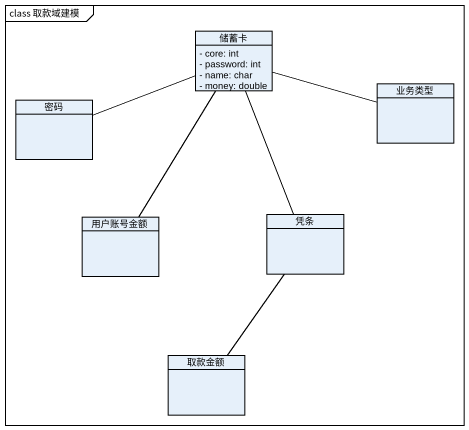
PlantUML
@startuml
mainframe class 取款域建模
hide circle
hide empty members
skinparam classAttributeIconSize 0
class 储蓄卡 {
  - core: int
  - password: int
  - name: char
  - money: double
}
class 业务类型
class 密码
class 用户账号金额
class 凭条
class 取款金额
储蓄卡 -right- 业务类型
储蓄卡 -left- 密码
储蓄卡 -- 用户账号金额
储蓄卡 -- 凭条
凭条 -- 取款金额
@enduml
